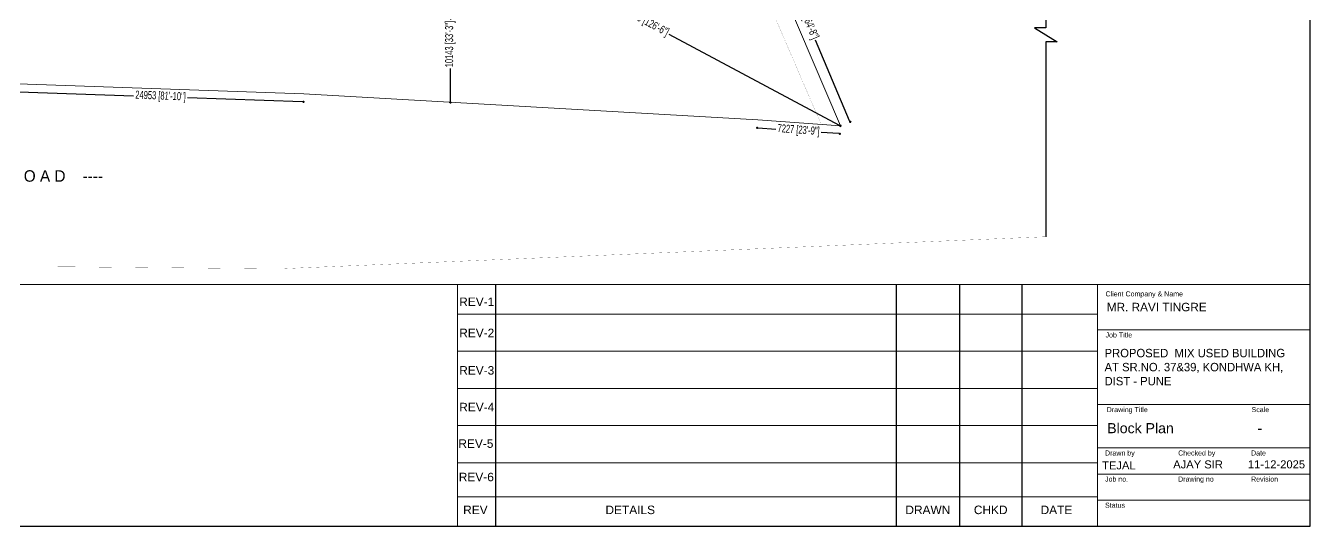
# Model space of a CAD drawing. Header units: inches. Extents: x -1856224 to -1617783, y -9059 to 170583.
# Drawn here: x -1729827 to -1617783, y -9059 to 34552 of the extents above; entities that cross this region are included whole.
import ezdxf

# ---------------------------------------------------------------- set-up
doc = ezdxf.new("R2010")
doc.units = ezdxf.units.IN
doc.header["$MEASUREMENT"] = 0
doc.linetypes.add('DASHED2', pattern=[0.375, 0.25, -0.125])
for name, color, linetype, lineweight in [('A03 Roads', 7, 'Continuous', 15), ('Compound Wall', 1, 'Continuous', 30), ('S03 Title Block', 7, 'Continuous', 20), ('T01 Dimenstions Scale 01', 106, 'Continuous', 9), ('U05 Room Names-Scale 2', 7, 'Continuous', 25)]:
    doc.layers.add(name, color=color, linetype=linetype, lineweight=lineweight)
doc.styles.add('SWIS721LTCNBT', font='stylu.ttf')
doc.styles.add('vka-arial', font='arial.ttf')
doc.styles.add('vka-romans', font='GOTHIC.TTF', dxfattribs={"width": 0.7})
doc.dimstyles.new('vka-dim0100', dxfattribs={"dimscale": 100, "dimtxt": 1, "dimasz": 0.7, "dimexe": 1.5, "dimexo": 2.5, "dimgap": 1, "dimtad": 0, "dimdec": 0, "dimzin": 0, "dimdsep": 46, "dimtxsty": 'vka-romans', "dimblk": 'vkadot', "dimcen": 1.5, "dimdle": 1.5, "dimse1": 1, "dimse2": 1, "dimclrd": 256, "dimclre": 256, "dimclrt": 7, "dimadec": 1, "dimazin": 0, "dimtfac": 1, "dimtdec": 0, "dimtofl": 0, "dimtmove": 2, "dimatfit": 3, "dimfxl": 1, "dimtolj": 1, "dimtzin": 0, "dimarcsym": 0})

# ---------------------------------------------------------------- blocks, each defined once
blk = doc.blocks.new('vkadot')
at = {"layer": 'T01 Dimenstions Scale 01'}
for q in [(-0.9, 0), (0, 0.9), (0.9, 0), (0, -0.9)]:
    blk.add_line((0, 0), q, dxfattribs=at)
blk.add_circle((0, 0), 0.579, dxfattribs=at)
blk = doc.blocks.new('*D1644')
at = {"layer": 'T01 Dimenstions Scale 01', "lineweight": -2, "transparency": 16777216}
for p, q in [((-1692790, 37920), (-1692790, 35084)), ((-1692790, 27977), (-1692790, 30813))]:
    blk.add_line(p, q, dxfattribs=at)
at = {"layer": 'T01 Dimenstions Scale 01', "lineweight": -2, "transparency": 16777216, "xscale": 100, "yscale": 100, "zscale": 100}
for p, rotation in [((-1692790, 38020), 90), ((-1692790, 27877), 270)]:
    blk.add_blockref('vkadot', p, dxfattribs=dict(at, rotation=rotation))
at = {"layer": 'T01 Dimenstions Scale 01', "color": 7, "transparency": 16777216, "insert": (-1692790, 32948), "char_height": 700, "attachment_point": 5, "rotation": 90, "style": 'vka-romans'}
blk.add_mtext('\\A1;10143 [33\'-3"]', dxfattribs=at)
blk = doc.blocks.new('*D1664')
at = {"layer": 'T01 Dimenstions Scale 01', "lineweight": -2, "transparency": 16777216}
for p, q in [((-1730435, 28806), (-1720428, 28451)), ((-1705697, 27928), (-1715705, 28283))]:
    blk.add_line(p, q, dxfattribs=at)
at = {"layer": 'T01 Dimenstions Scale 01', "lineweight": -2, "transparency": 16777216, "xscale": 100, "yscale": 100, "zscale": 100}
for p, rotation in [((-1730535, 28809), 177.9688658083893), ((-1705597, 27925), 357.9688658083894)]:
    blk.add_blockref('vkadot', p, dxfattribs=dict(at, rotation=rotation))
at = {"layer": 'T01 Dimenstions Scale 01', "color": 7, "transparency": 16777216, "insert": (-1718066, 28367), "char_height": 700, "attachment_point": 5, "rotation": 357.96887, "style": 'vka-romans'}
blk.add_mtext('\\A1;24953 [81\'-10"]', dxfattribs=at)
blk = doc.blocks.new('*D1667')
at = {"layer": 'T01 Dimenstions Scale 01', "lineweight": -2, "transparency": 16777216}
for p, q in [((-1665927, 25655), (-1664388, 25544)), ((-1658918, 25151), (-1660457, 25262))]:
    blk.add_line(p, q, dxfattribs=at)
at = {"layer": 'T01 Dimenstions Scale 01', "lineweight": -2, "transparency": 16777216, "xscale": 100, "yscale": 100, "zscale": 100}
for p, rotation in [((-1666027, 25662), 175.8932164430728), ((-1658819, 25144), 355.8932164430728)]:
    blk.add_blockref('vkadot', p, dxfattribs=dict(at, rotation=rotation))
at = {"layer": 'T01 Dimenstions Scale 01', "color": 7, "transparency": 16777216, "insert": (-1662423, 25403), "char_height": 700, "attachment_point": 5, "rotation": 355.89322, "style": 'vka-romans'}
blk.add_mtext('\\A1;7227 [23\'-9"]', dxfattribs=at)
blk = doc.blocks.new('*D1775')
at = {"layer": 'T01 Dimenstions Scale 01', "lineweight": -2, "transparency": 16777216}
for p, q in [((-1692701, 43907), (-1677863, 36000)), ((-1658858, 25873), (-1673696, 33780))]:
    blk.add_line(p, q, dxfattribs=at)
at = {"layer": 'T01 Dimenstions Scale 01', "lineweight": -2, "transparency": 16777216, "xscale": 100, "yscale": 100, "zscale": 100}
for p, rotation in [((-1692790, 43954), 151.9472551405797), ((-1658770, 25825), 331.9472551405797)]:
    blk.add_blockref('vkadot', p, dxfattribs=dict(at, rotation=rotation))
at = {"layer": 'T01 Dimenstions Scale 01', "color": 7, "transparency": 16777216, "insert": (-1675780, 34890), "char_height": 700, "attachment_point": 5, "rotation": 331.94726, "style": 'vka-romans'}
blk.add_mtext('\\A1;38549 [126\'-6"]', dxfattribs=at)
blk = doc.blocks.new('*D1777')
at = {"layer": 'T01 Dimenstions Scale 01', "lineweight": -2, "transparency": 16777216}
for p, q in [((-1665623, 44224), (-1662631, 37216)), ((-1657962, 26279), (-1660954, 33288))]:
    blk.add_line(p, q, dxfattribs=at)
at = {"layer": 'T01 Dimenstions Scale 01', "lineweight": -2, "transparency": 16777216, "xscale": 100, "yscale": 100, "zscale": 100}
for p, rotation in [((-1665663, 44316), 113.1201478874084), ((-1657922, 26187), 293.1201478874083)]:
    blk.add_blockref('vkadot', p, dxfattribs=dict(at, rotation=rotation))
at = {"layer": 'T01 Dimenstions Scale 01', "color": 7, "transparency": 16777216, "insert": (-1661792, 35252), "char_height": 700, "attachment_point": 5, "rotation": 293.12015, "style": 'vka-romans'}
blk.add_mtext('\\A1;19712 [64\'-8"]', dxfattribs=at)

msp = doc.modelspace()

# ---------------------------------------------------------------- linework, layer by layer
msp.add_lwpolyline([(-1856223.6, -9058.7), (-1617783, -9058.7), (-1617783, 170583.1), (-1856223.6, 170583.1)], close=True)
at = {"color": 250, "ltscale": 0.15}
msp.add_lwpolyline([(-1640850.9, 51604.3), (-1640850.9, 34368.4), (-1641840.4, 34368.4), (-1639861.4, 33133.9), (-1640850.9, 33133.9), (-1640850.9, 16167.3)], dxfattribs=at)
at = {"layer": 'A03 Roads', "color": 250, "linetype": 'DASHED2', "ltscale": 3000, "const_width": 10}
msp.add_lwpolyline([(-1751707, 167645.2), (-1728172, 137722.1), (-1726870.1, 135245.8), (-1691445.9, 97811.6), (-1660442.8, 25945.6)], dxfattribs=at)
at = {"layer": 'A03 Roads', "color": 5, "linetype": 'DASHED2', "ltscale": 5500, "const_width": 10}
msp.add_lwpolyline([(-1640850.9, 16167.3), (-1707686.6, 13376.9), (-1726397.6, 13548.6), (-1745074.3, 13599.4), (-1756385.5, 13637.5), (-1770843.6, 13717.4), (-1778421.5, 13793.7), (-1786747.6, 13957.3), (-1790751.6, 13943.3), (-1792223.3, 13946), (-1828880.7, 16350.5)], dxfattribs=at)
at = {"layer": 'Compound Wall', "linetype": 'Continuous', "lineweight": 0, "elevation": -956, "flags": 128}
msp.add_lwpolyline([(-1698945.8, 107506.9), (-1695704.5, 104152.1), (-1693510, 101863.2), (-1690873.2, 98742.4), (-1689340, 95458.7), (-1685020.9, 85339.8), (-1675450.6, 64651.9), (-1673153.1, 59514), (-1658769.7, 25825.5), (-1665978.2, 26343.1), (-1705573.2, 28607.7), (-1730510.4, 29492.1)], dxfattribs=at)
at = {"layer": 'S03 Title Block'}
for p, q in [((-1617783, 12020.2), (-1856223.6, 12020.2)), ((-1692172.7, -9058.7), (-1692172.7, 12020.2)), ((-1636331.2, 12020.2), (-1636331.2, -9058.7)), ((-1636197.7, 12020.2), (-1617783, 12020.2)), ((-1692172.7, 9420.5), (-1636331.2, 9420.5)), ((-1636331.2, 8049.7), (-1617783, 8049.7)), ((-1692172.7, 6186), (-1636331.2, 6186)), ((-1692172.7, 2951.5), (-1636331.2, 2951.5)), ((-1636331.2, 1547.9), (-1617783, 1547.9)), ((-1692172.7, -283), (-1636331.2, -283)), ((-1636331.2, -2232.3), (-1617783, -2232.3)), ((-1692172.7, -3517.6), (-1636331.2, -3517.6)), ((-1636331.2, -4507.7), (-1617783, -4507.7)), ((-1692172.7, -6486.3), (-1636331.2, -6486.3)), ((-1636331.2, -6783.2), (-1617783, -6783.2)), ((-1636331.2, -9058.7), (-1692172.7, -9058.7)), ((-1636239.9, -9058.7), (-1617783, -9058.7))]:
    msp.add_line(p, q, dxfattribs=at)
at = {"layer": 'S03 Title Block', "lineweight": -2, "ltscale": 750}
for p, q in [((-1688823.8, -9058.7), (-1688823.8, 12020.2)), ((-1688823.8, -9058.7), (-1688823.8, 12020.2)), ((-1653865.4, -9058.7), (-1653865.4, 12020.2)), ((-1648346, -9058.7), (-1648346, 12020.2)), ((-1642916.6, -9058.7), (-1642916.6, 12020.2))]:
    msp.add_line(p, q, dxfattribs=at)

# ---------------------------------------------------------------- texts
at = {"layer": 'S03 Title Block', "style": 'vka-arial'}
for s, height, p in [('Client Company & Name', 439.841, (-1635645.4, 10970.5)), ('Job Title', 439.84, (-1635645.4, 7389.5)), ('Drawing Title', 439.841, (-1635538.4, 887.8)), ('Scale', 439.84, (-1622907.9, 887.8)), ('Drawn by', 439.84, (-1635687.6, -2892.4)), ('Checked by', 439.84, (-1629311.9, -2892.4)), ('Date', 439.84, (-1622950.1, -2892.4)), ('Job no.', 439.84, (-1635687.6, -5167.9)), ('Drawing no', 439.84, (-1629311.9, -5167.9)), ('Revision', 439.84, (-1622950.1, -5167.9)), ('Status', 439.84, (-1635687.6, -7443.3))]:
    msp.add_text(s, height=height, dxfattribs=at).set_placement(p)
at = {"layer": 'S03 Title Block', "attachment_point": 1, "style": 'vka-arial'}
for s, insert, char_height, width in [('MR. RAVI TINGRE', (-1635529.9, 10409), 733.069, 16232.114), ('{\\fCentury Gothic|b0|i0|c0|p34;PROPOSED  MIX USED BUILDING AT SR.NO. 37&39, KONDHWA KH, DIST - PUNE}', (-1635725.8, 6398.1), 733.069, 16232.114), ('Block Plan', (-1635496.2, -70.9), 879.68, 10442.719), ('-', (-1622394.1, -70.9), 879.7, 5237.779), ('AJAY SIR', (-1629742.4, -3319.4), 698.27, 6523.666), ('11-12-2025', (-1623229.2, -3312), 698.27, 6523.666), ('TEJAL', (-1635943.8, -3404.1), 698.27, 6523.666)]:
    msp.add_mtext(s, dxfattribs=dict(at, insert=insert, char_height=char_height, width=width))
at = {"layer": 'S03 Title Block', "style": 'vka-arial'}
for tag, p, s, height in [('REV-1', (-1692013.6, 10127.2), 'A', 742.7), ('REV-2', (-1692013.6, 7414.5), 'A', 742.7), ('REV-3', (-1692013.6, 4154), 'A', 742.7), ('REV-4', (-1692013.6, 954.5), 'A', 742.7), ('REV-5', (-1692088.9, -2224.4), 'A', 742.7), ('REV-6', (-1692050.7, -5136.9), 'A', 742.7), ('REV', (-1691669.2, -7999.9), 'A', 742.7), ('DETAILS', (-1679260, -7999.9), 'Details', 742.67), ('DRAWN', (-1653099.3, -7999.9), 'XX', 742.67), ('CHKD', (-1647127.3, -7999.9), 'XX', 742.67), ('DATE', (-1641309.8, -7999.9), '00/00/07', 742.67)]:
    msp.add_attdef(tag, p, s, height=height, dxfattribs=at)
at = {"layer": 'U05 Room Names-Scale 2', "ltscale": 3000, "insert": (-1736199.4, 20946.6), "char_height": 1000, "width": 49410.61, "attachment_point": 8, "style": 'SWIS721LTCNBT'}
msp.add_mtext('\\pxt0;{\\fCentury Gothic|b0|i0|c0|p34;-----^I24.00   M  W I D E   D P   R O A D    ----}', dxfattribs=at)

# ---------------------------------------------------------------- dimensions: what is measured, and where the dimension line sits
at = {"layer": 'T01 Dimenstions Scale 01'}
for p1, p2, distance, picture, middle in [((-1692789.7, 43954.5), (-1658769.7, 25825.5, -956), 0, '*D1775', (-1675779.7, 34890)), ((-1658769.7, 25825.5), (-1666509.9, 43954.5), -921.3, '*D1777', (-1661792.5, 35251.7)), ((-1730510.4, 29492.1, -956), (-1705573.2, 28607.7, -956), -683.4, '*D1664', (-1718066, 28367)), ((-1665978.2, 26343.1, -956), (-1658769.7, 25825.5, -956), -683.1, '*D1667', (-1662422.9, 25402.9))]:
    dim = msp.add_aligned_dim(p1=p1, p2=p2, distance=distance, dimstyle='vka-dim0100', override={"dimtxt": 7, "dimasz": 1, "dimfxl": 3}, dxfattribs=at)
    dim.commit()
    dim.dimension.update_dxf_attribs({"geometry": picture, "text_midpoint": middle})
dim = msp.add_linear_dim(base=(-1692789.7, 27876.6), p1=(-1692789.7, 38019.8), p2=(-1692789.7, 27876.6), angle=90, dimstyle='vka-dim0100', override={"dimtxt": 7, "dimasz": 1, "dimfxl": 3}, dxfattribs=at)
dim.commit()
dim.dimension.update_dxf_attribs({"geometry": '*D1644', "text_midpoint": (-1692789.7, 32948.2)})

doc.saveas('drawing.dxf')
